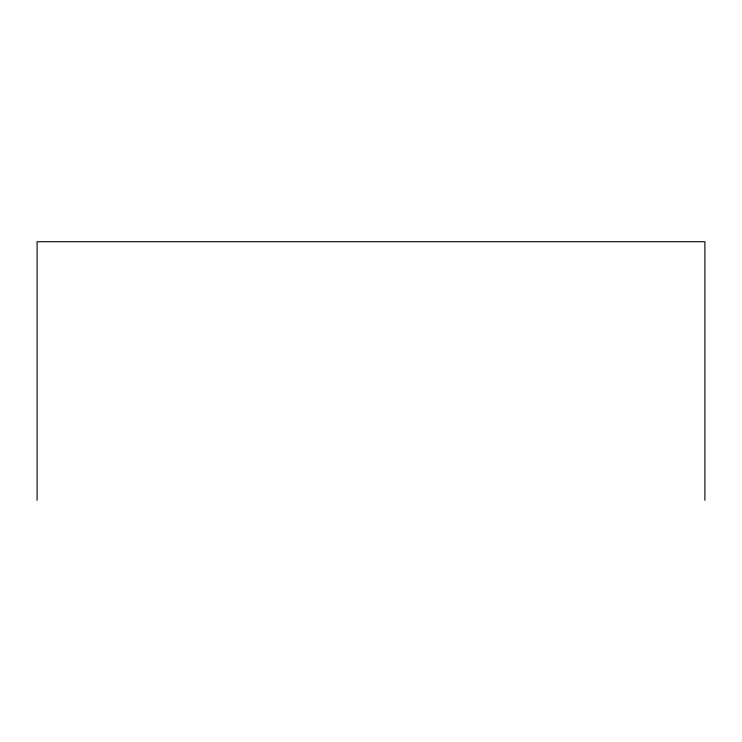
<?xml version="1.0" encoding="UTF-8"?>
<svg xmlns="http://www.w3.org/2000/svg" width="742" height="742" viewBox="0 0 742 742"><rect width="100%" height="100%" fill="white"/><g stroke="black" fill="none" stroke-linecap="round" stroke-linejoin="round"><path stroke-width="1.11" d="M704.9 500.284L704.9 241.716L37.1 241.716L37.1 500.284"/></g></svg>
